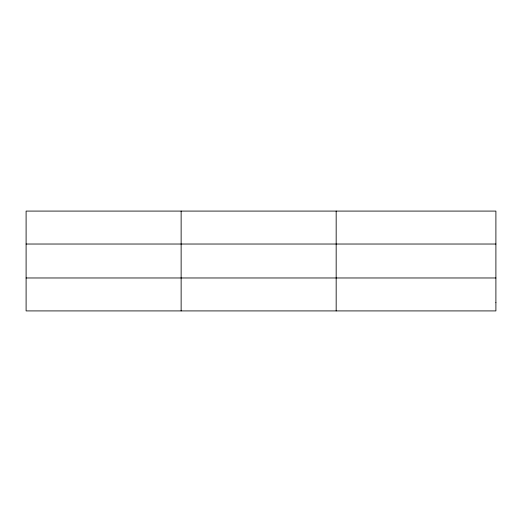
<?xml version="1.0" encoding="UTF-8"?>
<svg xmlns="http://www.w3.org/2000/svg" width="522" height="522" viewBox="0 0 522 522"><rect width="100%" height="100%" fill="white"/><g stroke="black" fill="none" stroke-linecap="round" stroke-linejoin="round"><path stroke-width="0.78" d="M181.134 211.084L181.134 310.916M336.168 211.084L336.168 310.916M26.1 244.028L495.9 244.028M26.1 277.972L495.9 277.972M495.9 302.682L495.9 310.916L26.1 310.916L26.1 211.084L495.9 211.084L495.9 302.682"/></g></svg>
